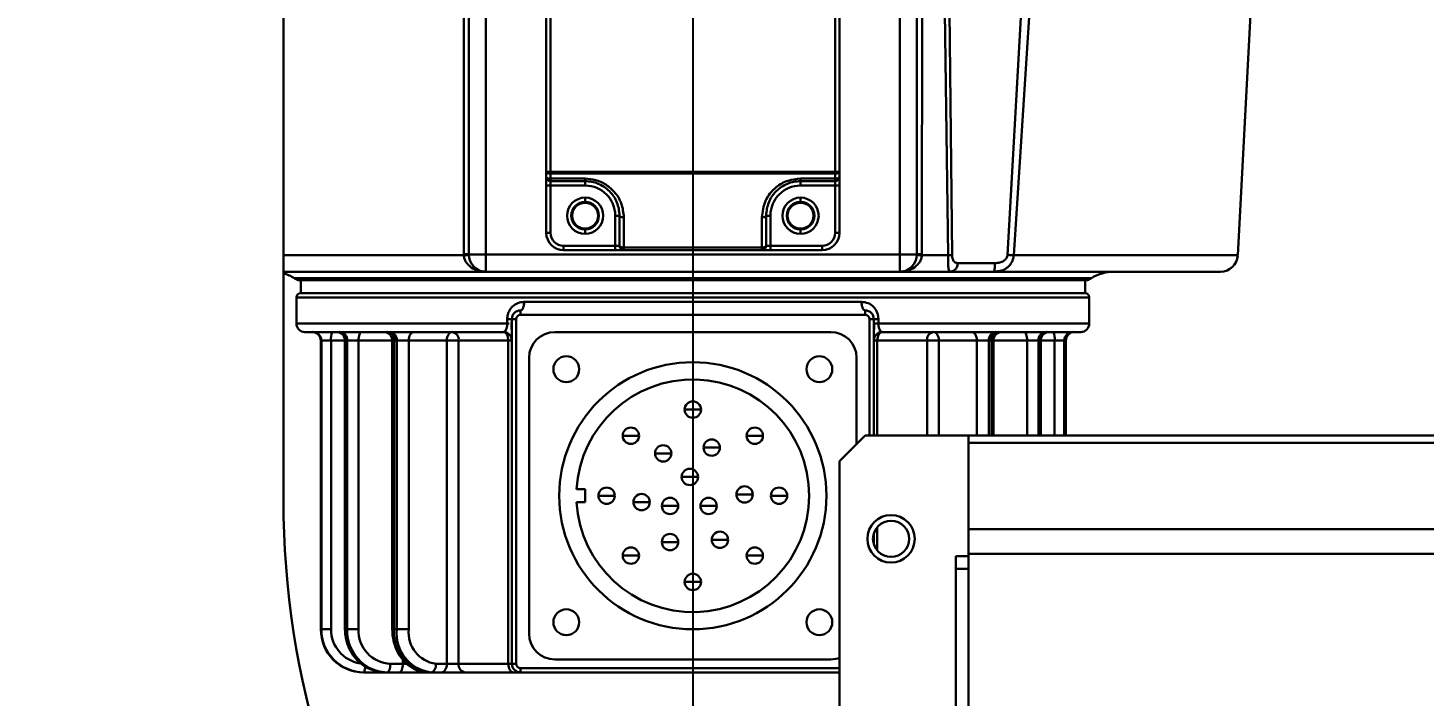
# Model space of a CAD drawing. Header units: millimetres. Extents: x 8 to 22425, y -1213 to 4973.
# Drawn here: x 17755.3 to 17917.3, y 3091.3 to 3168.8 of the extents above; entities that cross this region are included whole.
import ezdxf

# ---------------------------------------------------------------- set-up
doc = ezdxf.new("R2010")
doc.units = ezdxf.units.MM
doc.header["$PDSIZE"] = -1
doc.styles.get("Standard").update_dxf_attribs({"font": 'hyswlongfangsong.ttf'})
doc.dimstyles.new('ISO-25', dxfattribs={"dimscale": 25, "dimtxt": 3.5, "dimasz": 1.6, "dimexe": 1.25, "dimexo": 0.625, "dimtad": 1, "dimdec": 0, "dimzin": 9, "dimdsep": 46, "dimtxsty": 'Standard', "dimcen": 2.5, "dimadec": 0, "dimazin": 2, "dimtfac": 1, "dimtdec": 0, "dimtofl": 0, "dimtmove": 0, "dimatfit": 3, "dimfxl": 1, "dimarcsym": 0})

# ---------------------------------------------------------------- blocks, each defined once
blk = doc.blocks.new('*D145')
at = {"color": 0, "lineweight": -2, "transparency": 16777216}
for p, q in [((17517.28, 3636.93), (17517.28, 2788.84)), ((17832.49, 3522.41), (17832.49, 2788.84)), ((17792.49, 2820.09), (17557.28, 2820.09))]:
    blk.add_line(p, q, dxfattribs=at)
at = {"color": 0, "transparency": 16777216}
for points in [[(17557.28, 2826.76), (17557.28, 2813.43), (17517.28, 2820.09)], [(17792.49, 2826.76), (17792.49, 2813.43), (17832.49, 2820.09)]]:
    blk.add_solid(points, dxfattribs=at)
at = {"layer": 'Defpoints', "color": 0, "transparency": 16777216}
for p in [(17517.28, 3652.56), (17832.49, 3538.03), (17517.28, 2820.09)]:
    blk.add_point(p, dxfattribs=at)
at = {"color": 0, "transparency": 16777216, "insert": (17674.89, 2879.47), "char_height": 87.5, "attachment_point": 5}
blk.add_mtext('315', dxfattribs=at)
blk = doc.blocks.new('*D146')
at = {"color": 0, "lineweight": -2, "transparency": 16777216}
for p, q in [((17832.49, 3522.41), (17832.49, 2649.88)), ((17421.28, 3441.28), (17421.28, 2649.88)), ((17792.49, 2681.13), (17461.28, 2681.13))]:
    blk.add_line(p, q, dxfattribs=at)
at = {"color": 0, "transparency": 16777216}
for points in [[(17461.28, 2687.8), (17461.28, 2674.46), (17421.28, 2681.13)], [(17792.49, 2687.8), (17792.49, 2674.46), (17832.49, 2681.13)]]:
    blk.add_solid(points, dxfattribs=at)
at = {"layer": 'Defpoints', "color": 0, "transparency": 16777216}
for p in [(17832.49, 3538.03), (17421.28, 3456.9), (17421.28, 2681.13)]:
    blk.add_point(p, dxfattribs=at)
at = {"color": 0, "transparency": 16777216, "insert": (17626.88, 2740.51), "char_height": 87.5, "attachment_point": 5}
blk.add_mtext('411', dxfattribs=at)
blk = doc.blocks.new('*D147')
at = {"color": 0, "lineweight": -2, "transparency": 16777216}
for p, q in [((17832.49, 3522.41), (17832.49, 2466.05)), ((17264.99, 2645.8), (17264.99, 2466.05)), ((17792.49, 2497.3), (17304.99, 2497.3))]:
    blk.add_line(p, q, dxfattribs=at)
at = {"color": 0, "transparency": 16777216}
for points in [[(17304.99, 2503.97), (17304.99, 2490.64), (17264.99, 2497.3)], [(17792.49, 2503.97), (17792.49, 2490.64), (17832.49, 2497.3)]]:
    blk.add_solid(points, dxfattribs=at)
at = {"layer": 'Defpoints', "color": 0, "transparency": 16777216}
for p in [(17832.49, 3538.03), (17264.99, 2661.42), (17264.99, 2497.3)]:
    blk.add_point(p, dxfattribs=at)
at = {"color": 0, "transparency": 16777216, "insert": (17548.74, 2556.68), "char_height": 87.5, "attachment_point": 5}
blk.add_mtext('568', dxfattribs=at)
blk = doc.blocks.new('*D148')
at = {"color": 0, "lineweight": -2, "transparency": 16777216}
for p, q in [((17832.49, 3522.41), (17832.49, 2337.77)), ((16409.44, 3412.41), (16409.44, 2337.77)), ((16449.44, 2369.02), (17792.49, 2369.02))]:
    blk.add_line(p, q, dxfattribs=at)
at = {"color": 0, "transparency": 16777216}
for points in [[(16449.44, 2375.69), (16449.44, 2362.36), (16409.44, 2369.02)], [(17792.49, 2375.69), (17792.49, 2362.36), (17832.49, 2369.02)]]:
    blk.add_solid(points, dxfattribs=at)
at = {"layer": 'Defpoints', "color": 0, "transparency": 16777216}
for p in [(17832.49, 3538.03), (16409.44, 3428.03), (17832.49, 2369.02)]:
    blk.add_point(p, dxfattribs=at)
at = {"color": 0, "transparency": 16777216, "insert": (17111.03, 2428.4), "char_height": 87.5, "attachment_point": 5}
blk.add_mtext('1423', dxfattribs=at)
blk = doc.blocks.new('*D174')
at = {"color": 0, "lineweight": -2, "transparency": 16777216}
for p, q in [((17848.11, 3538.03), (18609.97, 3538.03)), ((18578.72, 3498.03), (18578.72, 2991.03)), ((18124.61, 2951.03), (18609.97, 2951.03))]:
    blk.add_line(p, q, dxfattribs=at)
at = {"color": 0, "transparency": 16777216}
for points in [[(18572.06, 3498.03), (18585.39, 3498.03), (18578.72, 3538.03)], [(18572.06, 2991.03), (18585.39, 2991.03), (18578.72, 2951.03)]]:
    blk.add_solid(points, dxfattribs=at)
at = {"layer": 'Defpoints', "color": 0, "transparency": 16777216}
for p in [(17832.49, 3538.03), (18108.99, 2951.03), (18578.72, 2951.03)]:
    blk.add_point(p, dxfattribs=at)
at = {"color": 0, "transparency": 16777216, "insert": (18519.35, 3244.53), "char_height": 87.5, "attachment_point": 5, "rotation": 90}
blk.add_mtext('587', dxfattribs=at)

msp = doc.modelspace()

# ---------------------------------------------------------------- linework, layer by layer
at = {"color": 161, "linetype": 'Continuous', "lineweight": 30, "true_color": 0x67adff}
for p, q in [((17806.49, 3182.03), (17806.49, 3142.53)), ((17808.49, 3142.53), (17808.49, 3182.03)), ((17856.49, 3182.03), (17856.49, 3142.53)), ((17858.49, 3142.53), (17858.49, 3182.03)), ((17784.99, 3179.03), (17784.99, 3114.03)), ((17805.91, 3142.59), (17805.9, 3176.23)), ((17859.08, 3176.23), (17859.07, 3142.59)), ((17895.72, 3142.43), (17897.47, 3175.83)), ((17815.49, 3172.53), (17815.49, 3152.12)), ((17815.99, 3152.12), (17815.99, 3172.53)), ((17848.99, 3172.53), (17848.99, 3152.12)), ((17849.49, 3152.12), (17849.49, 3172.53)), ((17862.1, 3142.43), (17861.72, 3170.69)), ((17862.27, 3170.74), (17862.58, 3142.48)), ((17869.01, 3142.48), (17870.57, 3170.74)), ((17871.56, 3170.69), (17869.72, 3142.43)), ((17815.99, 3152.12), (17815.49, 3152.12)), ((17815.49, 3151.53), (17815.49, 3152.12)), ((17815.49, 3150.53), (17815.49, 3151.53)), ((17848.99, 3152.12), (17815.99, 3152.12)), ((17815.99, 3151.92), (17815.99, 3152.12)), ((17815.99, 3151.92), (17848.99, 3151.92)), ((17815.99, 3151.33), (17815.99, 3151.92)), ((17819.99, 3151.33), (17815.99, 3151.33)), ((17815.99, 3151.03), (17815.99, 3151.33)), ((17815.99, 3151.03), (17819.99, 3151.03)), ((17815.99, 3150.53), (17815.99, 3151.03)), ((17819.99, 3151.03), (17819.99, 3150.53)), ((17848.99, 3151.33), (17844.99, 3151.33)), ((17844.99, 3151.03), (17848.99, 3151.03)), ((17844.99, 3150.53), (17844.99, 3151.03)), ((17849.49, 3152.12), (17848.99, 3152.12)), ((17848.99, 3152.12), (17848.99, 3151.92)), ((17848.99, 3151.92), (17848.99, 3151.33)), ((17848.99, 3151.33), (17848.99, 3151.03)), ((17848.99, 3151.03), (17848.99, 3150.53)), ((17849.49, 3152.12), (17849.49, 3151.53)), ((17849.49, 3151.53), (17849.49, 3150.53)), ((17815.49, 3150.53), (17815.49, 3145.03)), ((17815.49, 3150.53), (17815.99, 3150.53)), ((17815.99, 3150.53), (17819.99, 3150.53)), ((17815.99, 3145.03), (17815.99, 3150.53)), ((17819.99, 3149.13), (17819.99, 3148.63)), ((17844.99, 3150.53), (17848.99, 3150.53)), ((17844.99, 3149.13), (17844.99, 3148.63)), ((17848.99, 3150.53), (17849.49, 3150.53)), ((17848.99, 3150.53), (17848.99, 3145.03)), ((17849.49, 3145.03), (17849.49, 3150.53)), ((17823.49, 3147.03), (17823.99, 3147.03)), ((17823.49, 3147.03), (17823.49, 3143.53)), ((17823.99, 3143.53), (17823.99, 3147.03)), ((17824.49, 3143.33), (17824.49, 3146.83)), ((17840.49, 3146.83), (17840.49, 3143.33)), ((17840.99, 3147.03), (17840.99, 3143.53)), ((17840.99, 3147.03), (17841.49, 3147.03)), ((17841.49, 3143.53), (17841.49, 3147.03)), ((17815.99, 3145.03), (17815.49, 3145.03)), ((17819.99, 3144.93), (17819.99, 3145.43)), ((17844.99, 3144.93), (17844.99, 3145.43)), ((17849.49, 3145.03), (17848.99, 3145.03)), ((17808.49, 3142.53), (17806.49, 3142.53)), ((17856.49, 3142.53), (17808.49, 3142.53)), ((17808.49, 3140.53), (17808.49, 3142.53)), ((17823.49, 3143.53), (17817.49, 3143.53)), ((17817.49, 3143.03), (17817.49, 3143.53)), ((17817.49, 3143.03), (17823.49, 3143.03)), ((17823.49, 3143.53), (17823.49, 3143.03)), ((17823.99, 3143.53), (17823.49, 3143.53)), ((17824.49, 3143.03), (17823.49, 3143.03)), ((17840.49, 3143.33), (17824.49, 3143.33)), ((17824.49, 3143.03), (17824.49, 3143.33)), ((17824.49, 3143.03), (17840.49, 3143.03)), ((17840.49, 3143.33), (17840.49, 3143.03)), ((17841.49, 3143.03), (17840.49, 3143.03)), ((17841.49, 3143.53), (17840.99, 3143.53)), ((17841.49, 3143.03), (17841.49, 3143.53)), ((17847.49, 3143.53), (17841.49, 3143.53)), ((17841.49, 3143.03), (17847.49, 3143.03)), ((17847.49, 3143.53), (17847.49, 3143.03)), ((17858.49, 3142.53), (17856.49, 3142.53)), ((17856.49, 3142.53), (17856.49, 3140.53)), ((17805.91, 3142.43), (17784.99, 3142.43)), ((17862.1, 3142.43), (17859.06, 3142.43)), ((17867.53, 3141.53), (17863.22, 3141.53)), ((17895.72, 3142.43), (17869.72, 3142.43)), ((17808.49, 3140.53), (17784.99, 3140.53)), ((17878.73, 3139.78), (17786.25, 3139.78)), ((17878.27, 3139.53), (17786.71, 3139.53)), ((17786.99, 3138.03), (17786.99, 3139.53)), ((17808.49, 3140.53), (17856.49, 3140.53)), ((17862.38, 3140.53), (17856.49, 3140.53)), ((17862.38, 3140.53), (17862.32, 3140.57)), ((17862.38, 3140.53), (17862.7, 3140.61)), ((17867.41, 3140.53), (17862.38, 3140.53)), ((17867.46, 3140.6), (17867.41, 3140.53)), ((17867.74, 3140.57), (17867.41, 3140.53)), ((17893.72, 3140.53), (17867.41, 3140.53)), ((17877.99, 3138.03), (17877.99, 3139.53)), ((17786.99, 3138.03), (17877.99, 3138.03)), ((17786.49, 3137.53), (17786.49, 3134.53)), ((17786.49, 3137.53), (17878.49, 3137.53)), ((17852.06, 3137.03), (17812.91, 3137.03)), ((17878.49, 3137.53), (17878.49, 3134.53)), ((17810.96, 3134.53), (17786.49, 3134.53)), ((17810.96, 3135.03), (17810.96, 3134.53)), ((17811.17, 3134.53), (17810.96, 3134.53)), ((17811.49, 3135.03), (17811.99, 3135.03)), ((17811.49, 3135.03), (17811.49, 3095.03)), ((17811.99, 3095.03), (17811.99, 3135.03)), ((17812.49, 3135.53), (17812.49, 3136.03)), ((17812.49, 3135.53), (17852.49, 3135.53)), ((17852.49, 3136.03), (17852.49, 3135.53)), ((17852.99, 3135.03), (17853.49, 3135.03)), ((17852.99, 3135.03), (17852.99, 3121.53)), ((17853.49, 3121.53), (17853.49, 3135.03)), ((17853.49, 3134.53), (17854.02, 3134.53)), ((17854.02, 3134.53), (17854.02, 3135.03)), ((17878.49, 3134.53), (17854.02, 3134.53)), ((17810.49, 3133.53), (17787.49, 3133.53)), ((17816.49, 3133.53), (17848.49, 3133.53)), ((17877.49, 3133.53), (17854.49, 3133.53)), ((17789.32, 3132.53), (17789.32, 3099.03)), ((17789.32, 3132.53), (17789.33, 3132.53)), ((17789.33, 3132.53), (17789.39, 3132.53)), ((17789.33, 3099.03), (17789.33, 3132.53)), ((17789.39, 3132.53), (17790.52, 3132.53)), ((17789.39, 3132.53), (17789.39, 3099.03)), ((17790.52, 3099.03), (17790.52, 3132.53)), ((17790.52, 3132.53), (17792.13, 3132.53)), ((17792.13, 3132.53), (17792.2, 3132.53)), ((17792.13, 3132.53), (17792.13, 3099.03)), ((17792.2, 3099.03), (17792.2, 3132.53)), ((17792.2, 3132.53), (17792.4, 3132.53)), ((17792.4, 3132.53), (17793.7, 3132.53)), ((17792.4, 3132.53), (17792.4, 3099.03)), ((17793.7, 3099.03), (17793.7, 3132.53)), ((17793.7, 3132.53), (17797.62, 3132.53)), ((17797.62, 3132.53), (17797.83, 3132.53)), ((17797.62, 3132.53), (17797.62, 3099.03)), ((17797.83, 3099.03), (17797.83, 3132.53)), ((17797.83, 3132.53), (17798.13, 3132.53)), ((17798.13, 3132.53), (17799.53, 3132.53)), ((17798.13, 3132.53), (17798.13, 3099.03)), ((17799.53, 3132.53), (17803.95, 3132.53)), ((17799.53, 3099.03), (17799.53, 3132.53)), ((17803.95, 3132.53), (17803.95, 3095.03)), ((17803.95, 3132.53), (17805.31, 3132.53)), ((17805.31, 3132.53), (17811.08, 3132.53)), ((17805.31, 3095.03), (17805.31, 3132.53)), ((17811.08, 3132.53), (17811.08, 3095.03)), ((17811.08, 3132.53), (17811.49, 3132.53)), ((17853.49, 3132.53), (17853.89, 3132.53)), ((17853.89, 3132.53), (17859.66, 3132.53)), ((17853.89, 3121.53), (17853.89, 3132.53)), ((17859.66, 3132.53), (17861.03, 3132.53)), ((17859.66, 3132.53), (17859.66, 3121.53)), ((17861.03, 3132.53), (17865.45, 3132.53)), ((17861.03, 3121.53), (17861.03, 3132.53)), ((17865.45, 3132.53), (17866.85, 3132.53)), ((17865.45, 3132.53), (17865.45, 3121.53)), ((17866.85, 3132.53), (17867.15, 3132.53)), ((17866.85, 3121.53), (17866.85, 3132.53)), ((17867.15, 3132.53), (17867.36, 3132.53)), ((17867.15, 3132.53), (17867.15, 3121.53)), ((17867.36, 3121.53), (17867.36, 3132.53)), ((17867.36, 3132.53), (17871.28, 3132.53)), ((17871.28, 3132.53), (17872.58, 3132.53)), ((17871.28, 3132.53), (17871.28, 3121.53)), ((17872.58, 3132.53), (17872.77, 3132.53)), ((17872.58, 3121.53), (17872.58, 3132.53)), ((17872.77, 3132.53), (17872.85, 3132.53)), ((17872.77, 3132.53), (17872.77, 3121.53)), ((17872.85, 3121.53), (17872.85, 3132.53)), ((17872.85, 3132.53), (17874.46, 3132.53)), ((17874.46, 3132.53), (17875.58, 3132.53)), ((17874.46, 3132.53), (17874.46, 3121.53)), ((17875.58, 3132.53), (17875.78, 3132.53)), ((17875.58, 3121.53), (17875.58, 3132.53)), ((17875.78, 3132.53), (17875.78, 3121.53)), ((17813.49, 3098.53), (17813.49, 3130.53)), ((17851.49, 3130.53), (17851.49, 3120.53)), ((17832.49, 3124.53), (17831.54, 3124.53)), ((17832.49, 3124.53), (17833.44, 3124.53)), ((17825.3, 3121.49), (17824.35, 3121.49)), ((17825.3, 3121.49), (17826.25, 3121.49)), ((17839.68, 3121.49), (17838.73, 3121.49)), ((17839.68, 3121.49), (17840.63, 3121.49)), ((17852.49, 3121.53), (17849.49, 3118.53)), ((17852.49, 3121.53), (17864.49, 3121.53)), ((17864.49, 3121.53), (18014.49, 3121.53)), ((17864.49, 3121.53), (17864.49, 3120.66)), ((17834.68, 3120.12), (17833.74, 3120.12)), ((17834.68, 3120.12), (17835.63, 3120.12)), ((17864.49, 3120.66), (18014.49, 3120.66)), ((17864.49, 3120.66), (17864.49, 3110.65)), ((17829.05, 3119.45), (17828.1, 3119.45)), ((17829.05, 3119.45), (17830, 3119.45)), ((17849.49, 2980.53), (17849.49, 3118.53)), ((17832.14, 3116.71), (17831.19, 3116.71)), ((17832.14, 3116.71), (17833.09, 3116.71)), ((17819.01, 3115.28), (17819.99, 3115.28)), ((17819.99, 3115.28), (17819.99, 3113.78)), ((17819.99, 3113.78), (17819.01, 3113.78)), ((17822.49, 3114.53), (17821.54, 3114.53)), ((17822.49, 3114.53), (17823.44, 3114.53)), ((17826.54, 3113.79), (17825.59, 3113.79)), ((17826.54, 3113.79), (17827.48, 3113.79)), ((17838.49, 3114.68), (17837.54, 3114.68)), ((17838.49, 3114.68), (17839.44, 3114.68)), ((17842.49, 3114.53), (17841.54, 3114.53)), ((17842.49, 3114.53), (17843.44, 3114.53)), ((17829.85, 3113.35), (17828.9, 3113.35)), ((17829.85, 3113.35), (17830.79, 3113.35)), ((17834.32, 3113.35), (17833.37, 3113.35)), ((17834.32, 3113.35), (17835.26, 3113.35)), ((17853.49, 3108.89), (17853.49, 3110.17)), ((17853.89, 3108.17), (17853.89, 3110.9)), ((17864.49, 3110.65), (17864.49, 3107.79)), ((17864.49, 3110.65), (18014.49, 3110.65)), ((17829.85, 3109.15), (17828.9, 3109.15)), ((17829.85, 3109.15), (17830.79, 3109.15)), ((17835.63, 3109.42), (17834.68, 3109.42)), ((17835.63, 3109.42), (17836.58, 3109.42)), ((17825.3, 3107.58), (17824.35, 3107.58)), ((17825.3, 3107.58), (17826.25, 3107.58)), ((17839.68, 3107.58), (17838.73, 3107.58)), ((17839.68, 3107.58), (17840.63, 3107.58)), ((17864.49, 3107.53), (17862.99, 3107.53)), ((17862.99, 3107.53), (17862.99, 3106.03)), ((17864.49, 3107.79), (18014.49, 3107.79)), ((17864.49, 3107.79), (17864.49, 2977.53)), ((17864.49, 3106.03), (17862.99, 3106.03)), ((17862.99, 3106.03), (17862.99, 3058.03)), ((17832.49, 3104.53), (17831.54, 3104.53)), ((17832.49, 3104.53), (17833.44, 3104.53)), ((17789.33, 3099.03), (17789.32, 3099.03)), ((17789.39, 3099.03), (17789.33, 3099.03)), ((17790.52, 3099.03), (17789.39, 3099.03)), ((17792.2, 3099.03), (17792.13, 3099.03)), ((17792.4, 3099.03), (17792.2, 3099.03)), ((17793.7, 3099.03), (17792.4, 3099.03)), ((17797.83, 3099.03), (17797.62, 3099.03)), ((17798.13, 3099.03), (17797.83, 3099.03)), ((17799.53, 3099.03), (17798.13, 3099.03)), ((17794.35, 3094.03), (17794.29, 3094.03)), ((17795.91, 3094.03), (17794.35, 3094.03)), ((17796.82, 3094.03), (17795.91, 3094.03)), ((17796.13, 3094.12), (17797.02, 3094.03)), ((17797.02, 3094.03), (17796.82, 3094.03)), ((17798.46, 3094.03), (17797.02, 3094.03)), ((17798.85, 3095.03), (17797.4, 3095.03)), ((17801.03, 3094.03), (17798.46, 3094.03)), ((17798.85, 3095.54), (17798.85, 3095.03)), ((17799.3, 3095.03), (17798.85, 3095.03)), ((17801.79, 3094.03), (17801.03, 3094.03)), ((17802.1, 3094.03), (17801.79, 3094.03)), ((17803.34, 3094.03), (17802.1, 3094.03)), ((17803.95, 3095.03), (17802.71, 3095.03)), ((17806.07, 3094.03), (17803.34, 3094.03)), ((17805.31, 3095.03), (17803.95, 3095.03)), ((17811.08, 3095.03), (17805.31, 3095.03)), ((17811.68, 3094.03), (17806.07, 3094.03)), ((17811.49, 3095.03), (17811.08, 3095.03)), ((17811.99, 3095.03), (17811.49, 3095.03)), ((17812.49, 3094.03), (17811.68, 3094.03)), ((17812.49, 3094.03), (17812.49, 3094.53)), ((17849.49, 3094.53), (17812.49, 3094.53)), ((17812.49, 3094.03), (17849.49, 3094.03)), ((17848.49, 3095.53), (17816.49, 3095.53))]:
    msp.add_line(p, q, dxfattribs=at)
at = {"color": 161, "linetype": 'Continuous', "lineweight": 30, "true_color": 0x67adff, "flags": 128}
for points in [[(17815.49, 3152.12), (17815.5, 3152.08), (17815.53, 3152.05), (17815.57, 3152.01), (17815.64, 3151.98), (17815.71, 3151.95), (17815.8, 3151.94), (17815.89, 3151.92), (17815.99, 3151.92)], [(17815.99, 3151.33), (17815.89, 3151.33), (17815.8, 3151.35), (17815.71, 3151.36), (17815.64, 3151.39), (17815.57, 3151.42), (17815.53, 3151.46), (17815.5, 3151.49), (17815.49, 3151.53)], [(17848.99, 3151.92), (17849.09, 3151.92), (17849.18, 3151.94), (17849.27, 3151.95), (17849.34, 3151.98), (17849.4, 3152.01), (17849.45, 3152.05), (17849.48, 3152.08), (17849.49, 3152.12)], [(17849.49, 3151.53), (17849.48, 3151.49), (17849.45, 3151.46), (17849.4, 3151.42), (17849.34, 3151.39), (17849.27, 3151.36), (17849.18, 3151.35), (17849.09, 3151.33), (17848.99, 3151.33)], [(17824.49, 3143.33), (17824.39, 3143.33), (17824.3, 3143.35), (17824.21, 3143.36), (17824.14, 3143.39), (17824.07, 3143.42), (17824.03, 3143.46), (17824, 3143.49), (17823.99, 3143.53)], [(17840.99, 3143.53), (17840.98, 3143.49), (17840.95, 3143.46), (17840.9, 3143.42), (17840.84, 3143.39), (17840.77, 3143.36), (17840.68, 3143.35), (17840.59, 3143.33), (17840.49, 3143.33)], [(17793.7, 3132.53), (17793.71, 3132.73), (17793.73, 3132.92), (17793.77, 3133.09), (17793.81, 3133.24), (17793.87, 3133.36), (17793.94, 3133.46), (17794.01, 3133.51), (17794.08, 3133.53)], [(17799.53, 3132.53), (17799.54, 3132.73), (17799.58, 3132.92), (17799.63, 3133.09), (17799.71, 3133.24), (17799.8, 3133.36), (17799.91, 3133.46), (17800.02, 3133.51), (17800.14, 3133.53)], [(17804.56, 3133.53), (17804.44, 3133.51), (17804.33, 3133.46), (17804.22, 3133.36), (17804.13, 3133.24), (17804.05, 3133.09), (17804, 3132.92), (17803.96, 3132.73), (17803.95, 3132.53)], [(17810.49, 3133.53), (17810.6, 3133.51), (17810.72, 3133.46), (17810.82, 3133.36), (17810.91, 3133.24), (17810.98, 3133.09), (17811.04, 3132.92), (17811.07, 3132.73), (17811.08, 3132.53)], [(17854.49, 3133.53), (17854.37, 3133.51), (17854.26, 3133.46), (17854.16, 3133.36), (17854.07, 3133.24), (17853.99, 3133.09), (17853.94, 3132.92), (17853.91, 3132.73), (17853.89, 3132.53)], [(17861.03, 3132.53), (17861.02, 3132.73), (17860.98, 3132.92), (17860.92, 3133.09), (17860.85, 3133.24), (17860.76, 3133.36), (17860.65, 3133.46), (17860.54, 3133.51), (17860.42, 3133.53)], [(17864.84, 3133.53), (17864.96, 3133.51), (17865.07, 3133.46), (17865.17, 3133.36), (17865.27, 3133.24), (17865.34, 3133.09), (17865.4, 3132.92), (17865.43, 3132.73), (17865.45, 3132.53)], [(17870.89, 3133.53), (17870.97, 3133.51), (17871.04, 3133.46), (17871.11, 3133.36), (17871.16, 3133.24), (17871.21, 3133.09), (17871.25, 3132.92), (17871.27, 3132.73), (17871.28, 3132.53)], [(17848.49, 3095.53), (17849.07, 3095.59), (17849.49, 3095.7)], [(17796.82, 3094.03), (17795.92, 3094.13), (17795.92, 3094.13)], [(17797.02, 3094.03), (17797.09, 3094.05), (17797.16, 3094.11), (17797.23, 3094.2), (17797.29, 3094.33), (17797.33, 3094.48), (17797.37, 3094.65), (17797.39, 3094.84), (17797.4, 3095.03)], [(17798.85, 3095.03), (17798.84, 3094.84), (17798.82, 3094.65), (17798.78, 3094.48), (17798.73, 3094.33), (17798.68, 3094.2), (17798.61, 3094.11), (17798.54, 3094.05), (17798.46, 3094.03)], [(17802.1, 3094.03), (17802.22, 3094.05), (17802.33, 3094.11), (17802.44, 3094.2), (17802.53, 3094.33), (17802.6, 3094.48), (17802.66, 3094.65), (17802.69, 3094.84), (17802.71, 3095.03)], [(17803.95, 3095.03), (17803.94, 3094.84), (17803.9, 3094.65), (17803.85, 3094.48), (17803.77, 3094.33), (17803.68, 3094.2), (17803.57, 3094.11), (17803.46, 3094.05), (17803.34, 3094.03)], [(17811.68, 3094.03), (17811.56, 3094.05), (17811.45, 3094.11), (17811.35, 3094.2), (17811.26, 3094.33), (17811.18, 3094.48), (17811.13, 3094.65), (17811.09, 3094.84), (17811.08, 3095.03)]]:
    msp.add_lwpolyline(points, dxfattribs=at)
at = {"color": 161, "linetype": 'Continuous', "lineweight": 30, "true_color": 0x67adff}
for radius in [2.75, 2.1]:
    msp.add_circle((17855.49, 3109.53), radius, dxfattribs=at)
for centre, radius, start, end in [((17815.99, 3151.53), 0.5, 180, 270), ((17848.99, 3151.53), 0.5, 270, 0), ((17819.99, 3147.03), 2.1, 90, 270), ((17819.99, 3147.03), 3.5, 0, 90), ((17819.99, 3147.03), 2.1, 270, 90), ((17844.99, 3147.03), 3.5, 90, 180), ((17844.99, 3147.03), 2.1, 90, 270), ((17844.99, 3147.03), 2.1, 270, 90), ((17819.99, 3147.03), 1.6, 90, 270), ((17819.99, 3147.03), 1.5, 90, 270), ((17819.99, 3147.03), 1.6, 270, 90), ((17819.99, 3147.03), 1.5, 270, 90), ((17844.99, 3147.03), 1.6, 90, 270), ((17844.99, 3147.03), 1.5, 90, 270), ((17844.99, 3147.03), 1.6, 270, 90), ((17844.99, 3147.03), 1.5, 270, 90), ((17817.49, 3145.03), 2, 180, 270), ((17817.49, 3145.03), 1.5, 180, 270), ((17847.49, 3145.03), 2, 270, 0), ((17847.49, 3145.03), 1.5, 270, 0), ((17808.49, 3142.53), 2, 180, 270), ((17824.49, 3143.53), 0.5, 180, 270), ((17840.49, 3143.53), 0.5, 270, 0), ((17856.49, 3142.53), 2, 270, 0), ((17893.72, 3142.53), 2, 270, 357), ((17783.62, 3135.53), 5, 58.2117, 74.0891), ((17788.89, 3144.03), 5, 238.2117, 244.1581), ((17876.09, 3144.03), 5, 295.8419, 301.7883), ((17881.36, 3135.53), 5, 90, 121.7883), ((17786.99, 3137.53), 0.5, 90, 180), ((17877.99, 3137.53), 0.5, 0, 90), ((17787.49, 3134.53), 1, 180, 270), ((17812.49, 3135.03), 1, 90, 180), ((17812.49, 3135.03), 0.5, 90, 180), ((17852.49, 3135.03), 1, 0, 90), ((17852.49, 3135.03), 0.5, 0, 90), ((17877.49, 3134.53), 1, 270, 0), ((17788.32, 3132.53), 1, 0, 90), ((17788.33, 3132.54), 0.996, 359.754, 89.7527), ((17788.4, 3132.54), 0.996, 359.754, 89.7527), ((17792.53, 3132.78), 2.03, 158.1673, 186.9598), ((17791.13, 3132.53), 1, 0, 90), ((17791.24, 3132.57), 0.964, 357.8234, 87.6441), ((17791.43, 3132.57), 0.964, 357.8229, 87.6445), ((17796.62, 3132.53), 1, 0, 90), ((17796.92, 3132.63), 0.915, 354.1868, 82.6661), ((17797.22, 3132.63), 0.915, 354.1867, 82.666), ((17796.9, 3132.62), 1.11, 355.6099, 50.1401), ((17804.42, 3132.64), 0.904, 353.1649, 80.9299), ((17816.49, 3130.53), 3, 90, 180), ((17848.49, 3130.53), 3, 0, 90), ((17860.56, 3132.64), 0.904, 99.0701, 186.8351), ((17867.76, 3132.63), 0.915, 97.334, 185.8133), ((17868, 3132.65), 1.04, 127.7611, 186.4889), ((17868.06, 3132.63), 0.915, 97.3339, 185.8132), ((17868.36, 3132.53), 1, 90, 180), ((17873.55, 3132.57), 0.964, 92.3555, 182.1771), ((17873.74, 3132.57), 0.964, 92.3557, 182.1766), ((17873.85, 3132.53), 1, 90, 180), ((17872.45, 3132.78), 2.03, 353.0402, 21.8327), ((17876.58, 3132.54), 0.996, 90.2473, 180.246), ((17876.78, 3132.54), 0.996, 90.2471, 180.2462), ((17817.81, 3129.21), 1.5, 0, 180), ((17832.49, 3114.53), 15.5, 0, 180), ((17847.17, 3129.21), 1.5, 0, 180), ((17817.81, 3129.21), 1.5, 180, 0), ((17832.49, 3114.53), 13.5, 0, 176.8153), ((17847.17, 3129.21), 1.5, 180, 0), ((17832.49, 3124.53), 0.949, 90, 180), ((17832.49, 3124.53), 0.949, 0, 90), ((17832.49, 3124.53), 0.949, 180, 270), ((17832.49, 3124.53), 0.949, 270, 0), ((17825.3, 3121.49), 0.949, 90, 180), ((17825.3, 3121.49), 0.949, 180, 270), ((17825.3, 3121.49), 0.949, 0, 90), ((17825.3, 3121.49), 0.949, 270, 0), ((17839.68, 3121.49), 0.949, 90, 180), ((17839.68, 3121.49), 0.949, 180, 270), ((17839.68, 3121.49), 0.949, 0, 90), ((17839.68, 3121.49), 0.949, 270, 0), ((17829.05, 3119.45), 0.949, 90, 180), ((17829.05, 3119.45), 0.949, 0, 90), ((17834.68, 3120.12), 0.949, 90, 180), ((17834.68, 3120.12), 0.949, 180, 270), ((17834.68, 3120.12), 0.949, 0, 90), ((17834.68, 3120.12), 0.949, 270, 0), ((17829.05, 3119.45), 0.949, 180, 270), ((17829.05, 3119.45), 0.949, 270, 0), ((17832.14, 3116.71), 0.949, 90, 180), ((17832.14, 3116.71), 0.949, 180, 270), ((17832.14, 3116.71), 0.949, 0, 90), ((17832.14, 3116.71), 0.949, 270, 0), ((17822.49, 3114.53), 0.949, 90, 180), ((17822.49, 3114.53), 0.949, 0, 90), ((17838.49, 3114.68), 0.949, 90, 180), ((17838.49, 3114.68), 0.949, 0, 90), ((17842.49, 3114.53), 0.949, 90, 180), ((17842.49, 3114.53), 0.949, 0, 90), ((17884.99, 3114.03), 100, 180, 249.2066), ((17832.49, 3114.53), 15.5, 180, 0), ((17832.49, 3114.53), 13.5, 183.1847, 0), ((17822.49, 3114.53), 0.949, 180, 270), ((17822.49, 3114.53), 0.949, 270, 0), ((17826.54, 3113.79), 0.949, 90, 180), ((17826.54, 3113.79), 0.949, 180, 270), ((17826.54, 3113.79), 0.949, 0, 90), ((17826.54, 3113.79), 0.949, 270, 0), ((17829.85, 3113.35), 0.949, 90, 180), ((17829.85, 3113.35), 0.949, 0, 90), ((17834.32, 3113.35), 0.949, 90, 180), ((17834.32, 3113.35), 0.949, 0, 90), ((17838.49, 3114.68), 0.949, 180, 270), ((17838.49, 3114.68), 0.949, 270, 0), ((17842.49, 3114.53), 0.949, 180, 270), ((17842.49, 3114.53), 0.949, 270, 0), ((17829.85, 3113.35), 0.949, 180, 270), ((17829.85, 3113.35), 0.949, 270, 0), ((17834.32, 3113.35), 0.949, 180, 270), ((17834.32, 3113.35), 0.949, 270, 0), ((17835.63, 3109.42), 0.949, 90, 180), ((17835.63, 3109.42), 0.949, 0, 90), ((17825.3, 3107.58), 0.949, 90, 180), ((17825.3, 3107.58), 0.949, 0, 90), ((17829.85, 3109.15), 0.949, 90, 180), ((17829.85, 3109.15), 0.949, 180, 270), ((17829.85, 3109.15), 0.949, 0, 90), ((17829.85, 3109.15), 0.949, 270, 0), ((17835.63, 3109.42), 0.949, 180, 270), ((17835.63, 3109.42), 0.949, 270, 0), ((17839.68, 3107.58), 0.949, 90, 180), ((17839.68, 3107.58), 0.949, 0, 90), ((17825.3, 3107.58), 0.949, 180, 270), ((17825.3, 3107.58), 0.949, 270, 0), ((17839.68, 3107.58), 0.949, 180, 270), ((17839.68, 3107.58), 0.949, 270, 0), ((17832.49, 3104.53), 0.949, 90, 180), ((17832.49, 3104.53), 0.949, 0, 90), ((17832.49, 3104.53), 0.949, 180, 270), ((17832.49, 3104.53), 0.949, 270, 0), ((17817.81, 3099.85), 1.5, 0, 180), ((17847.17, 3099.85), 1.5, 0, 180), ((17794.31, 3099.01), 4.98, 179.7549, 269.7527), ((17794.37, 3099.01), 4.98, 179.7549, 269.7528), ((17794.5, 3099.02), 3.99, 179.7815, 260.881), ((17797.15, 3098.92), 4.94, 178.6614, 255.6246), ((17797.28, 3098.87), 4.89, 178.1408, 256.4418), ((17797.56, 3098.89), 3.86, 177.824, 267.6443), ((17802.38, 3098.57), 4.57, 174.1875, 262.6661), ((17802.68, 3098.57), 4.57, 174.1876, 262.666), ((17803.17, 3098.66), 3.66, 174.1876, 262.666), ((17817.81, 3099.85), 1.5, 180, 0), ((17847.17, 3099.85), 1.5, 180, 0), ((17816.49, 3098.53), 3, 180, 270), ((17792.85, 3094.66), 1.62, 337.1599, 2.9791), ((17795.82, 3094.14), 0.141, 307.16, 350.3009), ((17801.04, 3094.9), 0.869, 219.062, 269.0385), ((17806.21, 3094.93), 0.904, 173.1666, 260.9291), ((17812.49, 3095.03), 1, 180, 270), ((17812.49, 3095.03), 0.5, 180, 270)]:
    msp.add_arc(centre, radius, start, end, dxfattribs=at)
for points, knots in [([(17819.99, 3151.33), (17820.39, 3151.3), (17821.25, 3151.23), (17822.43, 3150.68), (17823.5, 3149.77), (17824.32, 3148.45), (17824.43, 3147.38), (17824.49, 3146.83)], [0, 0, 0, 0, 0.164457, 0.345037, 0.525121, 0.757362, 1, 1, 1, 1]), ([(17819.99, 3151.33), (17819.99, 3151.29), (17819.99, 3151.2), (17819.99, 3151.11), (17819.99, 3151.04), (17819.99, 3151.04), (17819.99, 3151.03)], [0, 0, 0, 0, 0.249995, 0.500004, 0.750003, 1, 1, 1, 1]), ([(17823.99, 3147.03), (17823.93, 3147.55), (17823.82, 3148.58), (17823.04, 3149.71), (17822.23, 3150.38), (17821.53, 3150.75), (17820.78, 3150.99), (17820.25, 3151.02), (17819.99, 3151.03)], [0, 0, 0, 0, 0.262059, 0.516853, 0.643493, 0.762269, 0.882471, 1, 1, 1, 1]), ([(17840.49, 3146.83), (17840.57, 3147.49), (17840.74, 3148.8), (17841.96, 3150.3), (17843.46, 3151.18), (17844.49, 3151.28), (17844.99, 3151.33)], [0, 0, 0, 0, 0.2936817, 0.5804357, 0.7987132, 1, 1, 1, 1]), ([(17844.99, 3151.03), (17844.73, 3151.02), (17844.2, 3150.99), (17843.45, 3150.75), (17842.75, 3150.38), (17841.93, 3149.71), (17841.16, 3148.58), (17841.05, 3147.55), (17840.99, 3147.03)], [0, 0, 0, 0, 0.117526, 0.237731, 0.356499, 0.483148, 0.737941, 1, 1, 1, 1]), ([(17844.99, 3151.03), (17844.99, 3151.04), (17844.99, 3151.04), (17844.99, 3151.11), (17844.99, 3151.2), (17844.99, 3151.29), (17844.99, 3151.33)], [0, 0, 0, 0, 0.249997, 0.499996, 0.750005, 1, 1, 1, 1]), ([(17823.99, 3147.03), (17824, 3147.01), (17824.01, 3146.95), (17824.13, 3146.89), (17824.29, 3146.84), (17824.42, 3146.83), (17824.49, 3146.83)], [0, 0, 0, 0, 0.2500063, 0.5000041, 0.7500028, 1, 1, 1, 1]), ([(17840.49, 3146.83), (17840.55, 3146.83), (17840.69, 3146.84), (17840.85, 3146.89), (17840.97, 3146.95), (17840.98, 3147.01), (17840.99, 3147.03)], [0, 0, 0, 0, 0.249997, 0.499996, 0.749994, 1, 1, 1, 1]), ([(17805.91, 3142.59), (17805.99, 3142.58), (17806.15, 3142.58), (17806.34, 3142.56), (17806.46, 3142.55), (17806.48, 3142.54), (17806.49, 3142.53)], [0, 0, 0, 0, 0.249656, 0.5, 0.750346, 1, 1, 1, 1]), ([(17805.91, 3142.43), (17805.91, 3142.46), (17805.91, 3142.51), (17805.91, 3142.56), (17805.91, 3142.59)], [0, 0, 0, 0, 0.560087, 1, 1, 1, 1]), ([(17858.49, 3142.53), (17858.5, 3142.54), (17858.52, 3142.55), (17858.64, 3142.56), (17858.82, 3142.58), (17858.99, 3142.58), (17859.07, 3142.59)], [0, 0, 0, 0, 0.249656, 0.500002, 0.750343, 1, 1, 1, 1]), ([(17859.07, 3142.59), (17859.07, 3142.56), (17859.07, 3142.5), (17859.07, 3142.45), (17859.06, 3142.43)], [0, 0, 0, 0, 0.560025, 1, 1, 1, 1]), ([(17805.91, 3142.43), (17805.99, 3142.43), (17806.16, 3142.44), (17806.34, 3142.44), (17806.47, 3142.44), (17806.48, 3142.43), (17806.49, 3142.43)], [0, 0, 0, 0, 0.244897, 0.499998, 0.755103, 1, 1, 1, 1]), ([(17808.49, 3140.53), (17808.19, 3140.56), (17807.59, 3140.6), (17806.9, 3140.92), (17806.44, 3141.29), (17806.17, 3141.63), (17805.97, 3142.01), (17805.93, 3142.29), (17805.91, 3142.43)], [0, 0, 0, 0, 0.2656519, 0.5233207, 0.6522772, 0.7685513, 0.8875711, 1, 1, 1, 1]), ([(17859.06, 3142.43), (17859.05, 3142.29), (17859, 3142.01), (17858.81, 3141.63), (17858.54, 3141.29), (17858.08, 3140.92), (17857.38, 3140.6), (17856.79, 3140.56), (17856.49, 3140.53)], [0, 0, 0, 0, 0.112421, 0.231448, 0.34771, 0.476679, 0.734347, 1, 1, 1, 1]), ([(17858.49, 3142.43), (17858.49, 3142.43), (17858.51, 3142.44), (17858.63, 3142.44), (17858.82, 3142.44), (17858.98, 3142.43), (17859.06, 3142.43)], [0, 0, 0, 0, 0.244897, 0.500002, 0.755103, 1, 1, 1, 1]), ([(17862.58, 3142.48), (17862.56, 3142.48), (17862.51, 3142.47), (17862.4, 3142.45), (17862.26, 3142.44), (17862.15, 3142.43), (17862.1, 3142.43)], [0, 0, 0, 0, 0.247753, 0.499998, 0.752244, 1, 1, 1, 1]), ([(17862.32, 3140.57), (17862.29, 3140.58), (17862.2, 3140.61), (17862.15, 3140.83), (17862.12, 3141.16), (17862.1, 3141.53), (17862.1, 3141.96), (17862.1, 3142.27), (17862.1, 3142.43)], [0, 0, 0, 0, 0.139217, 0.375449, 0.53743, 0.694107, 0.847539, 1, 1, 1, 1]), ([(17862.58, 3142.48), (17862.58, 3142.39), (17862.59, 3142.22), (17862.64, 3142), (17862.71, 3141.83), (17862.81, 3141.67), (17862.97, 3141.55), (17863.14, 3141.54), (17863.22, 3141.53)], [0, 0, 0, 0, 0.137876, 0.270353, 0.391765, 0.52157, 0.742418, 1, 1, 1, 1]), ([(17862.7, 3140.61), (17862.8, 3140.67), (17862.99, 3140.8), (17863.18, 3141.14), (17863.21, 3141.4), (17863.22, 3141.53)], [0, 0, 0, 0, 0.333341, 0.666682, 1, 1, 1, 1]), ([(17867.53, 3141.53), (17867.53, 3141.4), (17867.53, 3141.14), (17867.5, 3140.82), (17867.47, 3140.63), (17867.46, 3140.6), (17867.46, 3140.6)], [0, 0, 0, 0, 0.324839, 0.649686, 0.974551, 1, 1, 1, 1]), ([(17869.01, 3142.48), (17869, 3142.41), (17868.98, 3142.28), (17868.89, 3142.09), (17868.75, 3141.92), (17868.51, 3141.73), (17868.09, 3141.56), (17867.73, 3141.54), (17867.53, 3141.53)], [0, 0, 0, 0, 0.1027225, 0.2073373, 0.3212047, 0.4392727, 0.6946989, 1, 1, 1, 1]), ([(17869.72, 3142.43), (17869.7, 3142.26), (17869.65, 3141.92), (17869.43, 3141.48), (17869.14, 3141.13), (17868.73, 3140.82), (17868.25, 3140.61), (17867.88, 3140.58), (17867.74, 3140.57)], [0, 0, 0, 0, 0.166157, 0.334508, 0.477449, 0.624387, 0.859847, 1, 1, 1, 1]), ([(17869.01, 3142.48), (17869.07, 3142.48), (17869.19, 3142.47), (17869.38, 3142.45), (17869.56, 3142.44), (17869.67, 3142.43), (17869.72, 3142.43)], [0, 0, 0, 0, 0.247893, 0.500002, 0.752115, 1, 1, 1, 1]), ([(17862.3, 3140.55), (17862.36, 3140.55), (17862.49, 3140.55), (17862.62, 3140.59), (17862.69, 3140.6)], [0, 0, 0, 0, 0.488647, 1, 1, 1, 1]), ([(17867.44, 3140.6), (17867.49, 3140.58), (17867.55, 3140.56), (17867.62, 3140.56), (17867.63, 3140.56)], [0, 0, 0, 0, 0.818413, 1, 1, 1, 1]), ([(17810.96, 3135.03), (17810.97, 3135.17), (17810.98, 3135.45), (17811.11, 3135.84), (17811.3, 3136.19), (17811.64, 3136.59), (17812.18, 3136.95), (17812.67, 3137.01), (17812.91, 3137.03)], [0, 0, 0, 0, 0.126406, 0.253004, 0.378791, 0.504201, 0.752527, 1, 1, 1, 1]), ([(17812.49, 3136.03), (17812.54, 3136.05), (17812.62, 3136.07), (17812.72, 3136.19), (17812.79, 3136.32), (17812.85, 3136.48), (17812.9, 3136.71), (17812.91, 3136.91), (17812.91, 3137.03)], [0, 0, 0, 0, 0.239458, 0.368357, 0.500005, 0.631642, 0.760545, 1, 1, 1, 1]), ([(17854.02, 3135.03), (17854.01, 3135.16), (17854, 3135.41), (17853.85, 3135.9), (17853.5, 3136.46), (17852.85, 3136.94), (17852.33, 3137), (17852.06, 3137.03)], [0, 0, 0, 0, 0.11463, 0.230335, 0.473112, 0.729924, 1, 1, 1, 1]), ([(17852.06, 3137.03), (17852.07, 3136.91), (17852.08, 3136.71), (17852.13, 3136.48), (17852.19, 3136.32), (17852.25, 3136.19), (17852.35, 3136.07), (17852.44, 3136.05), (17852.49, 3136.03)], [0, 0, 0, 0, 0.239455, 0.368358, 0.499995, 0.631643, 0.760542, 1, 1, 1, 1]), ([(17810.49, 3133.53), (17810.55, 3133.55), (17810.66, 3133.57), (17810.79, 3133.74), (17810.87, 3133.94), (17810.92, 3134.12), (17810.95, 3134.32), (17810.95, 3134.46), (17810.96, 3134.53)], [0, 0, 0, 0, 0.277454, 0.539891, 0.666797, 0.780207, 0.893082, 1, 1, 1, 1]), ([(17810.96, 3135.03), (17811.03, 3135.03), (17811.19, 3135.03), (17811.36, 3135.03), (17811.47, 3135.03), (17811.48, 3135.03), (17811.49, 3135.03)], [0, 0, 0, 0, 0.245355, 0.5, 0.754645, 1, 1, 1, 1]), ([(17811.45, 3134.53), (17811.45, 3134.53), (17811.44, 3134.53), (17811.39, 3134.53), (17811.35, 3134.53)], [0, 0, 0, 0, 0.00634, 1, 1, 1, 1]), ([(17811.49, 3132.56), (17811.49, 3132.64), (17811.49, 3132.81), (17811.48, 3133.28), (17811.47, 3133.78), (17811.46, 3134.21), (17811.46, 3134.43), (17811.45, 3134.53)], [0, 0, 0, 0, 0.265222, 0.520236, 0.764691, 0.88312, 1, 1, 1, 1]), ([(17853.49, 3135.03), (17853.5, 3135.03), (17853.51, 3135.03), (17853.62, 3135.03), (17853.79, 3135.03), (17853.95, 3135.03), (17854.02, 3135.03)], [0, 0, 0, 0, 0.245355, 0.5, 0.754645, 1, 1, 1, 1]), ([(17853.52, 3134.53), (17853.52, 3134.43), (17853.51, 3134.21), (17853.51, 3133.78), (17853.5, 3133.28), (17853.49, 3132.81), (17853.49, 3132.64), (17853.49, 3132.56)], [0, 0, 0, 0, 0.115883, 0.234708, 0.479196, 0.734832, 1, 1, 1, 1]), ([(17854.02, 3134.53), (17853.95, 3134.53), (17853.79, 3134.53), (17853.62, 3134.53), (17853.56, 3134.53), (17853.52, 3134.53)], [0, 0, 0, 0, 0.325127, 0.662564, 1, 1, 1, 1]), ([(17854.02, 3134.53), (17854.02, 3134.46), (17854.03, 3134.32), (17854.06, 3134.12), (17854.1, 3133.94), (17854.19, 3133.74), (17854.32, 3133.57), (17854.43, 3133.55), (17854.49, 3133.53)], [0, 0, 0, 0, 0.106631, 0.219153, 0.33249, 0.45945, 0.722405, 1, 1, 1, 1]), ([(17810.49, 3133.53), (17810.62, 3133.52), (17810.88, 3133.49), (17811.21, 3133.26), (17811.44, 3132.93), (17811.47, 3132.66), (17811.49, 3132.53)], [0, 0, 0, 0, 0.2499972, 0.4999975, 0.7499974, 1, 1, 1, 1]), ([(17853.49, 3132.53), (17853.5, 3132.66), (17853.53, 3132.93), (17853.77, 3133.26), (17854.1, 3133.49), (17854.36, 3133.52), (17854.49, 3133.53)], [0, 0, 0, 0, 0.2500026, 0.5000025, 0.7500028, 1, 1, 1, 1]), ([(17792.13, 3099.03), (17792.14, 3098.79), (17792.16, 3098.13), (17792.45, 3097.08), (17793.05, 3095.97), (17793.9, 3095.06), (17794.87, 3094.42), (17795.57, 3094.24), (17795.89, 3094.16)], [0, 0, 0, 0, 0.10589, 0.2915997, 0.4778043, 0.6637607, 0.8489953, 1, 1, 1, 1]), ([(17797.62, 3099.03), (17797.63, 3098.8), (17797.65, 3098.14), (17797.9, 3097.09), (17798.43, 3095.96), (17799.2, 3095.03), (17800.15, 3094.37), (17801.05, 3094.07), (17801.6, 3094.04), (17801.79, 3094.03)], [0, 0, 0, 0, 0.091061, 0.255947, 0.421916, 0.58817, 0.753266, 0.915233, 1, 1, 1, 1])]:
    msp.add_open_spline(points, degree=3, knots=knots, dxfattribs=at)

# ---------------------------------------------------------------- dimensions: what is measured, and where the dimension line sits
for base, p1, p2, picture, middle in [((17517.28, 2820.09), (17832.49, 3538.03), (17517.28, 3652.56), '*D145', (17674.89, 2820.09)), ((17832.49, 2369.02), (16409.44, 3428.03), (17832.49, 3538.03), '*D148', (17111.03, 2369.02)), ((17421.28, 2681.13), (17832.49, 3538.03), (17421.28, 3456.9), '*D146', (17626.88, 2681.13))]:
    dim = msp.add_linear_dim(base=base, p1=p1, p2=p2, dimstyle='ISO-25')
    dim.commit()
    dim.dimension.update_dxf_attribs({"geometry": picture, "text_midpoint": middle, "dimtype": 160})
dim = msp.add_linear_dim(base=(17264.9879, 2497.3024), p1=(17832.4888, 3538.0329), p2=(17264.9879, 2661.4223), dimstyle='ISO-25')
dim.commit()
dim.dimension.update_dxf_attribs({"geometry": '*D147', "text_midpoint": (17548.7383, 2556.6774)})
dim = msp.add_linear_dim(base=(18578.72, 2951.03), p1=(17832.49, 3538.03), p2=(18108.99, 2951.03), angle=90, dimstyle='ISO-25')
dim.commit()
dim.dimension.update_dxf_attribs({"geometry": '*D174', "text_midpoint": (18578.72, 3244.53), "dimtype": 160})

doc.saveas('drawing.dxf')
